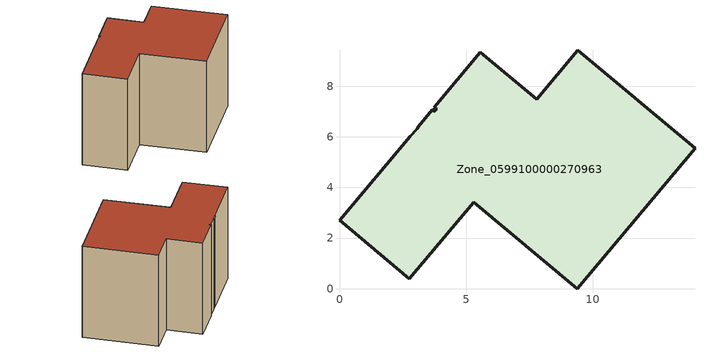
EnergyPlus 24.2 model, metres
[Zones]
Zone_0599100000270963
 floor ground (C_G): 3.11,6.41 3.66,7.07 3.77,7.02 3.85,7.09 3.75,7.17 5.57,9.35 7.79,7.49 9.41,9.42 14.05,5.55 9.39,0 5.3,3.41 2.76,0.39 0,2.7 2.79,6.03 3.08,6.32 z0
 wall outside (C_F): 0,2.7 2.76,0.39 5.3,3.41 9.39,0 14.05,5.55 9.41,9.42 7.79,7.49 5.57,9.35 3.75,7.17 3.85,7.09 3.77,7.02 3.66,7.07 3.11,6.41 3.08,6.32 2.79,6.03 0,2.7 z0:8.11
 roof outside (C_R): 3.66,7.07 3.11,6.41 3.08,6.32 2.79,6.03 0,2.7 2.76,0.39 5.3,3.41 9.39,0 14.05,5.55 9.41,9.42 7.79,7.49 5.57,9.35 3.75,7.17 3.85,7.09 3.77,7.02 z8.11
[BUILDING]
Pand.0599100000270963: North Axis=0; Terrain=City; Loads Convergence Tolerance Value=0.04; Temperature Convergence Tolerance Value=0.4; Solar Distribution=FullExterior; Maximum Number of Warmup Days=25; Minimum Number of Warmup Days=1
[Site:Location]
Rotterdam.The.Hague.AP_ZH_NLD Design_Conditions: Latitude=51.96; Longitude=4.45; Time Zone=1; Elevation=-4.5
[SITE:GROUNDTEMPERATURE:BUILDINGSURFACE]
18, 18, 18, 18, 18, 18, 18, 18, 18, 18, 18, 18
[MATERIAL] Thermal Absorptance=0.9; Solar Absorptance=0.7; Visible Absorptance=0.7
Name | Roughness | Thickness | Conductivity | Density | Specific Heat
G.TC.1946-1964 | MediumSmooth | 0.15 | 1 | 540 | 1210
F.TC.1946-1964 | Rough | 0.3 | 0.857143 | 1920 | 840
R.TC.1946-1964 | MediumRough | 0.2 | 0.235294 | 1500 | 1000
[CONSTRUCTION]
C_G: G.TC.1946-1964
C_F: F.TC.1946-1964
C_R: R.TC.1946-1964
[ZONE]
Zone_0599100000270963: Type=1; Multiplier=1; Ceiling Height=Autocalculate; Volume=Autocalculate; Floor Area=autocalculate; Part of Total Floor Area=Yes
[ZONEINFILTRATION:DESIGNFLOWRATE]
Infil_Zone_0599100000270963: Zone or ZoneList or Space or SpaceList=Zone_0599100000270963; Schedule=AlwaysOn; Design Flow Rate Calculation Method=Flow/Area; Flow Rate per Floor Area=0.003; Constant Term Coefficient=1; Temperature Term Coefficient=0; Velocity Term Coefficient=0; Velocity Squared Term Coefficient=0
[HVACTEMPLATE:ZONE:IDEALLOADSAIRSYSTEM]
Zone_0599100000270963: Maximum Heating Supply Air Temperature=50; Minimum Cooling Supply Air Temperature=13; Maximum Heating Supply Air Humidity Ratio=0.0156; Minimum Cooling Supply Air Humidity Ratio=0.0077; Heating Limit=NoLimit; Cooling Limit=NoLimit; Dehumidification Control Type=ConstantSensibleHeatRatio; Cooling Sensible Heat Ratio=0.7; Dehumidification Setpoint=60; Humidification Control Type=None; Humidification Setpoint=30; Outdoor Air Method=None; Outdoor Air Flow Rate per Person=0.00944; Outdoor Air Flow Rate per Zone Floor Area=0; Outdoor Air Flow Rate per Zone=0; Demand Controlled Ventilation Type=None; Outdoor Air Economizer Type=NoEconomizer; Heat Recovery Type=None; Sensible Heat Recovery Effectiveness=0.7; Latent Heat Recovery Effectiveness=0.65
[ZONECONTROL:THERMOSTAT]
ThermostatControl_Zone_0599100000270963: Zone or ZoneList=Zone_0599100000270963; Control Type Schedule=DualSetpointControlType; Control 1=Thermostat_Zone_0599100000270963; Temperature Difference Between Cutout And Setpoint=0
[THERMOSTATSETPOINT:DUALSETPOINT]
Thermostat_Zone_0599100000270963: Heating Setpoint Temperature Schedule=HeatingSetpoint_Zone_0599100000270963; Cooling Setpoint Temperature Schedule=CoolingSetpoint_Zone_0599100000270963
[SCHEDULE:COMPACT]
HeatingSetpoint_Zone_0599100000270963: Through: 12/31, For: AllDays, Until: 24:00, 21
CoolingSetpoint_Zone_0599100000270963: Through: 12/31, For: AllDays, Until: 24:00, 24
DualSetpointControlType: Through: 12/31, For: AllDays, Until: 24:00, 4
AlwaysOn: Through: 12/31, For: AllDays, Until: 24:00, 1
